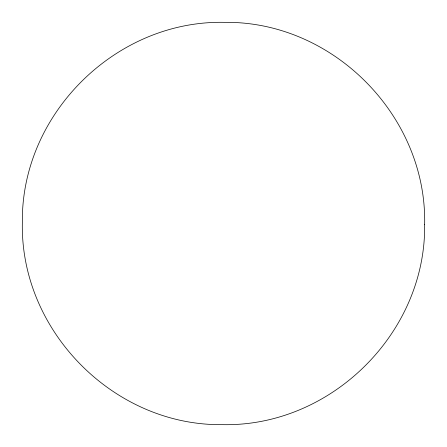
<?xml version="1.0" encoding="UTF-8"?>
<svg xmlns="http://www.w3.org/2000/svg" width="447" height="447" viewBox="0 0 447 447"><rect width="100%" height="100%" fill="white"/><g stroke="black" fill="none" stroke-linecap="round" stroke-linejoin="round"><path stroke-width="0.67" d="M424.65 224.662C425.957 333.149 330.869 427.053 222.338 424.65C113.851 425.957 19.953 330.869 22.35 222.338C21.043 113.851 116.131 19.947 224.662 22.35C333.149 21.043 427.053 116.131 424.65 224.662"/></g></svg>
